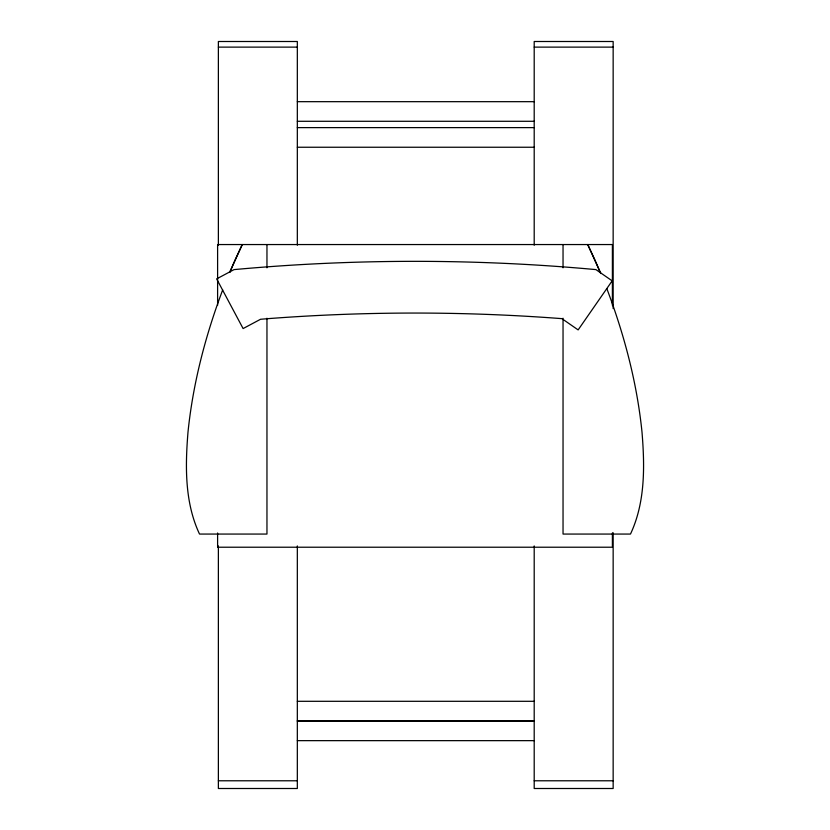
<?xml version="1.0" encoding="UTF-8"?>
<svg xmlns="http://www.w3.org/2000/svg" width="830" height="830" viewBox="0 0 830 830"><rect width="100%" height="100%" fill="white"/><g stroke="black" fill="none" stroke-linecap="round" stroke-linejoin="round"><path stroke-width="1.25" d="M222.689 289.909C205.456 335.673 192.954 383.419 187.995 432.139C185.215 466.232 184.634 502.42 199.522 534.064L266.959 534.064L266.959 318.222M218.373 47.123L297.327 47.123M534.198 47.123L613.152 47.123M297.327 101.675L534.198 101.675M297.327 121.284L534.198 121.284M297.327 127.623L534.198 127.623M297.327 147.242L534.198 147.242M297.327 701.298L534.198 701.298M297.327 720.917L534.198 720.917M297.327 721.031L534.198 721.031M297.327 740.651L534.198 740.651M218.373 780.781L297.327 780.781M534.198 780.781L613.152 780.781M606.865 288.716C624.316 334.843 637.015 382.993 642.005 432.139C644.786 466.232 645.366 502.42 630.478 534.064L563.041 534.064L563.041 318.222M613.152 308.563L613.152 41.5L534.198 41.5L534.198 245.213M613.152 532.746L613.152 788.5L534.198 788.5L534.198 545.933M612.395 305.336L612.395 244.549L217.605 244.549L217.605 305.336M612.395 532.995L612.395 547.219L217.605 547.219L217.605 532.995M563.041 244.549L563.041 267.81M297.327 245.213L297.327 41.5L218.373 41.5L218.373 245.213M297.327 545.933L297.327 788.5L218.373 788.5L218.373 545.933M266.959 244.549L266.959 267.81M235.606 258.753L229.703 272.365L242.277 244.549L235.606 258.753M612.167 280.862L578.137 329.904L561.92 318.647A1933.132 1933.132 0 0 0 268.08 318.647L260.527 319.28L243.107 328.566L216.64 278.89L234.06 269.605A1984.852 1984.852 0 0 1 595.94 269.605L612.167 280.862M594.394 258.753L587.723 244.549L600.785 273.506L594.394 258.753"/></g></svg>
